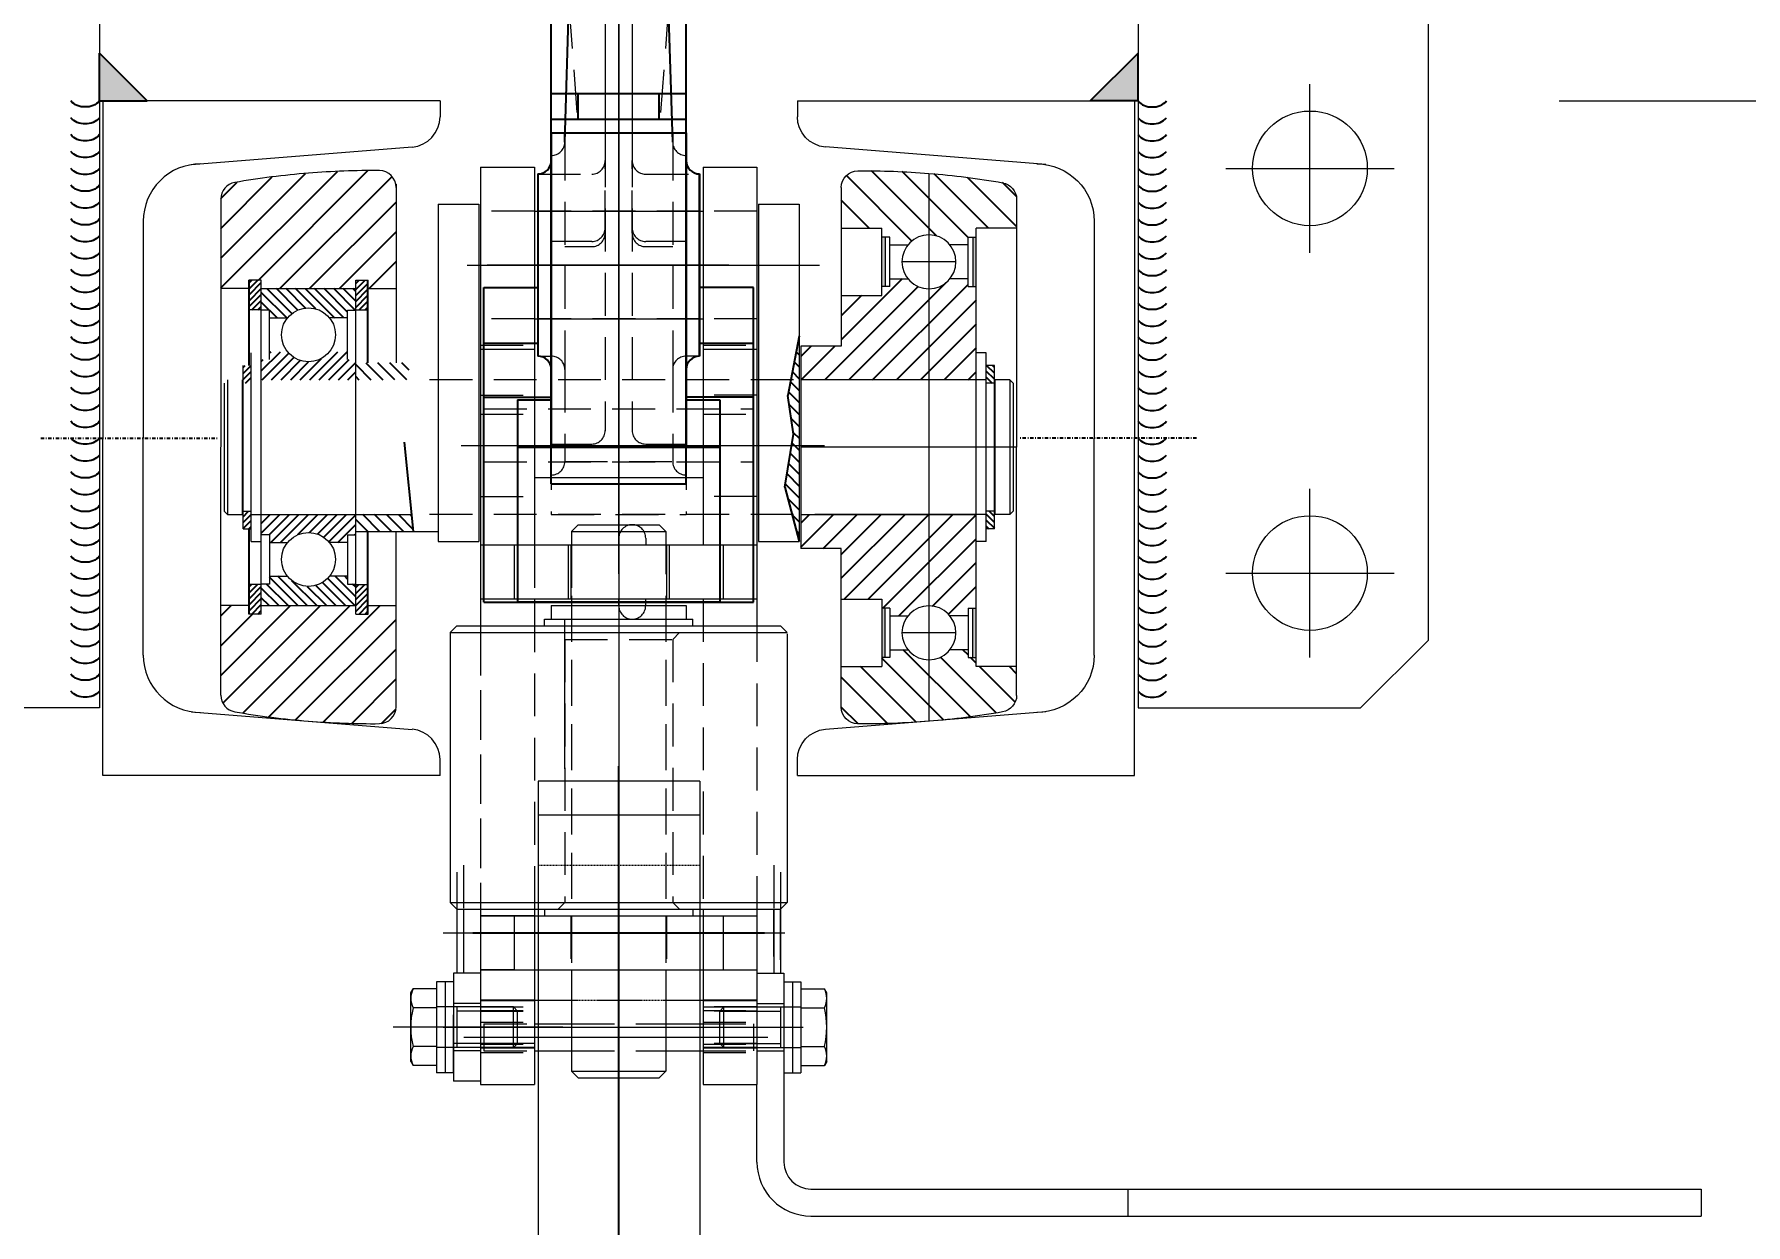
# Model space of a CAD drawing. Header units: inches. Extents: x 702888 to 852715, y 9845 to 271320.
# Drawn here: x 759594.8 to 759848.6, y 46505 to 46681.5 of the extents above; entities that cross this region are included whole.
import ezdxf

# ---------------------------------------------------------------- set-up
doc = ezdxf.new("R2010")
doc.units = ezdxf.units.IN
doc.header["$MEASUREMENT"] = 0
doc.header["$PDMODE"] = 34
for name, pattern in [('DASHDOT', [1, 0.5, -0.25, 0, -0.25]), ('GESTRICHELT2', [9.525, 6.35, -3.175]), ('HIDDEN2', [0.1875, 0.125, -0.0625]), ('MITTE2', [725.805, 483.87, -80.645, 80.645, -80.645])]:
    doc.linetypes.add(name, pattern=pattern)
doc.layers.get('0').update_dxf_attribs({"lineweight": 5})
doc.layers.get('Defpoints').update_dxf_attribs({"lineweight": 5})
for name, color, linetype, lineweight in [('1', 252, 'Continuous', 9), ('chain', 2, 'Continuous', 5), ('DUENN', 1, 'Continuous', 0), ('HIDDEN LINE', 252, 'HIDDEN2', 13), ('MITTE', 1, 'MITTE2', 0), ('UNSICHTBAR', 1, 'GESTRICHELT2', 0), ('VERBINDUNGSELEMENTE', 5, 'Continuous', 0), ('VOLLINIE', 7, 'Continuous', 0), ('VOLLLINIE', 7, 'Continuous', 0)]:
    doc.layers.add(name, color=color, linetype=linetype, lineweight=lineweight)
for name, color, linetype in [('ACHSEN', 1, 'DASHDOT'), ('ATS-MITTE', 1, 'MITTE2'), ('DÜNN', 1, 'Continuous'), ('Mitnehmerklinke', 84, 'Continuous'), ('Rückhalteklinke', 6, 'Continuous'), ('SCHRAFFUR', 1, 'Continuous'), ('Schweißnahht', 7, 'Continuous')]:
    doc.layers.add(name, color=color, linetype=linetype)
doc.styles.add('s', font='simplex.shx', dxfattribs={"width": 0.8})
doc.dimstyles.new('D1', dxfattribs={"dimscale": 66, "dimtxt": 2.5, "dimasz": 2.5, "dimexe": 1, "dimexo": 1, "dimgap": 1.25, "dimtad": 1, "dimdec": 0, "dimdsep": 46, "dimtxsty": 'Standard', "dimblk": 'OPEN30', "dimcen": 2.5, "dimclrd": 150, "dimclre": 150, "dimclrt": 140, "dimadec": 0, "dimazin": 0, "dimtfac": 1, "dimtdec": 0, "dimtmove": 0, "dimatfit": 3, "dimfxl": 1, "dimtfill": 1, "dimlwd": 13, "dimlwe": 13, "dimarcsym": 0})
doc.dimstyles.new('mahesh', dxfattribs={"dimscale": 150, "dimtxt": 3, "dimasz": 2.5, "dimexe": 1, "dimexo": 1, "dimgap": 1, "dimtad": 1, "dimdec": 1, "dimzin": 12, "dimtxsty": 's', "dimcen": 2.5, "dimclrd": 1, "dimclre": 1, "dimclrt": 1, "dimadec": 0, "dimazin": 3, "dimtfac": 1, "dimtdec": 1, "dimtmove": 0, "dimatfit": 3, "dimfxl": 1.25, "dimlwd": 13, "dimlwe": 13, "dimarcsym": 0})
pattern_1 = [(135, (-8764.7018, 6422.4014), (-0.88388348, -0.88388348), [])]

# ---------------------------------------------------------------- blocks, each defined once
blk = doc.blocks.new('_Open30')
at = {"color": 0, "linetype": 'ByBlock', "lineweight": -2}
for p, q in [((-1, 0.2679), (0, 0)), ((0, 0), (-1, -0.2679)), ((0, 0), (-1, 0))]:
    blk.add_line(p, q, dxfattribs=at)
blk = doc.blocks.new('*D606')
at = {"color": 150, "lineweight": 13, "transparency": 16777216}
for p, q in [((759792.75, 46778.07), (760603.49, 46778.07)), ((760537.49, 46613.07), (760537.49, 46362.17)), ((759877.47, 46197.17), (760603.49, 46197.17))]:
    blk.add_line(p, q, dxfattribs=at)
at = {"layer": 'Defpoints', "color": 0, "transparency": 16777216}
for p in [(759726.75, 46778.07), (759811.47, 46197.17), (760537.49, 46197.17)]:
    blk.add_point(p, dxfattribs=at)
at = {"color": 150, "lineweight": 13, "transparency": 16777216, "xscale": 165, "yscale": 165, "zscale": 165}
for p, rotation in [((760537.49, 46778.07), 90), ((760537.49, 46197.17), 270)]:
    blk.add_blockref('_Open30', p, dxfattribs=dict(at, rotation=rotation))
at = {"color": 140, "transparency": 16777216, "insert": (760372.49, 46487.62), "char_height": 165, "attachment_point": 5, "rotation": 90, "bg_fill": 3, "box_fill_scale": 1.25, "bg_fill_color": 256, "bg_fill_true_color": 13158600, "bg_fill_transparency": 0}
blk.add_mtext('581', dxfattribs=at)
blk = doc.blocks.new('*D609')
at = {"color": 150, "lineweight": 13, "transparency": 16777216}
for p, q in [((759257.25, 46986.57), (759257.25, 47151.57)), ((759570.47, 46821.57), (759191.25, 46821.57)), ((759257.25, 46571.57), (759257.25, 46821.57)), ((759538.97, 46571.57), (759191.25, 46571.57)), ((759257.25, 46406.57), (759257.25, 46241.57))]:
    blk.add_line(p, q, dxfattribs=at)
at = {"layer": 'Defpoints', "color": 0, "transparency": 16777216}
for p in [(759257.25, 46821.57), (759636.47, 46821.57), (759604.97, 46571.57)]:
    blk.add_point(p, dxfattribs=at)
at = {"color": 150, "lineweight": 13, "transparency": 16777216, "xscale": 165, "yscale": 165, "zscale": 165}
for p, rotation in [((759257.25, 46821.57), 270), ((759257.25, 46571.57), 90)]:
    blk.add_blockref('_Open30', p, dxfattribs=dict(at, rotation=rotation))
at = {"color": 140, "transparency": 16777216, "insert": (759257.25, 47440.32), "char_height": 165, "attachment_point": 5, "rotation": 90, "bg_fill": 3, "box_fill_scale": 1.25, "bg_fill_color": 256, "bg_fill_true_color": 13158600, "bg_fill_transparency": 0}
blk.add_mtext('250', dxfattribs=at)
blk = doc.blocks.new('Mitnehmerklinke_Ansicht_375')
for p, q in [((-37.15, 58.48), (0, 58.48)), ((37.15, 58.48), (0, 58.48)), ((-45.47, 49.04), (-38.73, 57.71)), ((45.47, 49.04), (38.73, 57.71)), ((-21.72, 51.02), (0, 51.02)), ((-21.72, 51.02), (0, 51.02)), ((21.72, 51.02), (0, 51.02)), ((21.72, 51.02), (0, 51.02)), ((-43.72, 49.84), (-10, 46.89)), ((43.72, 49.84), (10, 46.89)), ((-10, 46.89), (0, 46.89)), ((10, 46.89), (0, 46.89)), ((-43.72, 44.66), (-10, 41.71)), ((43.72, 44.66), (10, 41.71)), ((-10, 25.15), (-10, 41.71)), ((-10, 41.71), (0, 41.71)), ((-10, 41.71), (0, 41.71)), ((10, 41.71), (0, 41.71)), ((10, 25.15), (10, 41.71)), ((-10, 25.43), (10, 25.43)), ((-6, 21.61), (-6, 25.43)), ((6, 21.61), (6, 25.43)), ((-10, -32.45), (-10, 25.15)), ((10, -32.45), (10, 25.15)), ((-10, 21.61), (10, 21.61)), ((-6, 21.61), (6, 21.61)), ((-12, 13.5), (-12, -13.5)), ((12, 13.5), (12, -13.5)), ((-20, -3.31), (-12, -3.31)), ((-20, -29.19), (-20, -3.31)), ((20, -3.31), (12, -3.31)), ((20, -29.19), (20, -3.31)), ((-20, -11.57), (-12, -11.57)), ((12, -11.57), (20, -11.57)), ((-20, -50), (-20, -19.57)), ((-20, -19.57), (-10, -19.57)), ((20, -19.57), (10, -19.57)), ((20, -50), (20, -19.57)), ((-10, -32.45), (10, -32.45)), ((-20, -50), (20, -50)), ((-20, -50), (20, -50))]:
    blk.add_line(p, q)
for centre, radius, start, end in [((-37.15, 56.48), 2, 90, 142.1326), ((37.15, 56.48), 2, 37.8674, 90), ((-19.12, 48.18), 3.85, 132.5911, 183.4509), ((19.12, 48.18), 3.85, 356.5491, 47.4089), ((-43.5, 47.5), 2.5, 135, 180), ((-43.5, 52.33), 2.5, 242.8866, 265), ((43.5, 52.33), 2.5, 275, 297.1134), ((43.5, 47.5), 2.5, 0, 45), ((-43.5, 47.15), 2.5, 180, 265), ((43.5, 47.15), 2.5, 275, 0), ((-12, 15.5), 2, 270, 360), ((12, 15.5), 2, 180, 270), ((-12, -15.5), 2, 360, 90), ((12, -15.5), 2, 90, 180)]:
    blk.add_arc(centre, radius, start, end)
blk.add_ellipse((0, 58.77), major_axis=(-40.87, 0), ratio=0.224027, start_param=0.24642, end_param=1.010458)
at = {"extrusion": (0, 0, -1)}
blk.add_ellipse((0, 58.77), major_axis=(40.87, 0), ratio=0.224027, start_param=0.24642, end_param=1.010458, dxfattribs=at)
at = {"layer": 'MITTE'}
for p, q in [((0, -45.76), (0, 62.18)), ((-46, 47.15), (-46, 47.5)), ((46, 47.15), (46, 47.5)), ((16.32, 0), (-19.49, 0))]:
    blk.add_line(p, q, dxfattribs=at)
at = {"layer": 'UNSICHTBAR'}
for p, q in [((-10, 41.71), (-10, 58.41)), ((-10, 58.41), (10, 58.41)), ((10, 41.71), (10, 58.41)), ((-4, 38.93), (-10, 38.93)), ((10, 38.93), (4, 38.93)), ((-2, 36.93), (-2, -24.57)), ((2, 36.93), (2, -24.54)), ((12, 8), (-12, 8)), ((-4, 3.5), (-10, 3.5)), ((10, 3.5), (4, 3.5)), ((12, -8), (-12, -8)), ((-20, -21.33), (20, -21.33)), ((-10, -26.54), (-4, -26.54)), ((4, -26.54), (10, -26.54)), ((-20, -29.19), (20, -29.19))]:
    blk.add_line(p, q, dxfattribs=at)
for centre, start, end in [((-4, 36.93), 360, 90), ((4, 36.93), 90, 180), ((-4, 5.5), 270, 360), ((4, 5.5), 180, 270), ((-4, -24.54), 270, 360), ((4, -24.54), 180, 270)]:
    blk.add_arc(centre, 2, start, end, dxfattribs=at)
blk = doc.blocks.new('Rückhalteklinke_Ansicht_375')
for p, q in [((-7, 51.05), (-4, 54.05)), ((-4, 54.05), (4, 54.05)), ((7, 51.05), (4, 54.05)), ((-8, 18.23), (-7, 51.05)), ((8, 18.23), (7, 51.05)), ((-10, 19.62), (10, 19.62)), ((-10, 19.62), (-10, 15.5)), ((-8, 18.23), (-8, 19.62)), ((8, 18.89), (8, 19.62)), ((10, 19.62), (10, 15.5)), ((10, 19.62), (10, 15.5)), ((-10, 15.5), (-10, -15.5)), ((10, 15.5), (10, -15.5)), ((-12, 13.5), (-12, -13.5)), ((-12, 13.5), (-12, 13.5)), ((12, -13.5), (12, 13.5)), ((12, 13.5), (12, 13.5)), ((-12, -13.5), (-12, -13.5)), ((12, -13.5), (12, -13.5)), ((-10, -15.5), (-10, -27)), ((10, -15.5), (10, -27)), ((-15, -20), (-15, -50)), ((-15, -20), (-10, -20)), ((10, -20), (15, -20)), ((15, -20), (15, -50)), ((-15, -27), (15, -27)), ((15, -50), (-15, -50))]:
    blk.add_line(p, q)
for centre, start, end in [((-12, 15.5), 270, 0), ((12, 15.5), 180, 270), ((-12, -15.5), 0, 90), ((12, -15.5), 90, 180)]:
    blk.add_arc(centre, 2, start, end)
at = {"layer": 'MITTE'}
for p, q in [((0, -13.71), (0, 12.62)), ((-16.34, 0), (15.07, 0)), ((12, 0), (-12, 0))]:
    blk.add_line(p, q, dxfattribs=at)
at = {"layer": 'UNSICHTBAR'}
for p, q in [((-7.14, 46.11), (-4, 46.11)), ((4, 46.11), (7.14, 46.11)), ((7.14, 46.11), (4, 46.11)), ((-2, 42.61), (-2, 15.48)), ((2, 42.61), (2, 15.48)), ((-7.4, 38.45), (-6, 20.08)), ((7.36, 38.45), (-7.36, 38.45)), ((7.4, 38.45), (6, 20.08)), ((-8, 18.89), (-8, -15.5)), ((8, 18.89), (8, -15.5)), ((-2, 4.72), (-2, 15.48)), ((2, 4.72), (2, 15.48)), ((-12, 13.48), (-4, 13.48)), ((4, 13.48), (12, 13.48)), ((-12, 8), (12, 8)), ((-8, 2.72), (-4, 2.72)), ((4, 2.72), (8, 2.72)), ((-12, -8), (12, -8)), ((-12, -13.5), (-10, -13.5)), ((12, -13.5), (10, -13.5)), ((-8, -15.5), (-8, -29.14)), ((8, -15.5), (8, -29.14)), ((-10, -27), (-10, -37)), ((10, -27), (10, -37)), ((-8, -29.14), (8, -29.14)), ((-10, -37), (10, -37))]:
    blk.add_line(p, q, dxfattribs=at)
for centre, radius, start, end in [((-6.06, 42.61), 4.06, 0, 59.4898), ((6.06, 42.61), 4.06, 120.5102, 180), ((-10, 18.23), 2, 270, 0), ((10, 18.23), 2, 180, 270), ((-4, 15.48), 2, 270, 0), ((4, 15.48), 2, 180, 270), ((-4, 4.72), 2, 270, 0), ((4, 4.72), 2, 180, 270), ((-10, -15.5), 2, 0, 90), ((10, -15.5), 2, 90, 180), ((-10, -29.14), 2, 270, 0), ((10, -29.14), 2, 180, 270)]:
    blk.add_arc(centre, radius, start, end, dxfattribs=at)
blk = doc.blocks.new('Laufrolle Stahl')
at = {"layer": 'DÜNN'}
h = blk.add_hatch(dxfattribs=at)
h.set_pattern_fill('ANSI31', color=256, scale=25, style=0)
h.paths.add_polyline_path([(-6, 38.5, 0.411891), (-8.48, 41, 0.021941), (-19, 40.62, 0.022958), (-29.93, 39.24, 0.364793), (-32, 36.77), (-32, 32.5), (-26, 32.5), (-26, 31.15), (-24.8, 31.15), (-24.8, 30), (-22.12, 30, -0.480384), (-15.88, 30), (-13.2, 30), (-13.2, 31.15), (-12, 31.15), (-12, 32.5), (-6, 32.5)])
h.paths.add_polyline_path([(-6, -32.5), (-12, -32.5), (-12, -31.15), (-13.2, -31.15), (-13.2, -30), (-15.88, -30, -0.480384), (-22.12, -30), (-24.8, -30), (-24.8, -31.15), (-26, -31.15), (-26, -32.5), (-32, -32.5), (-32, -36.77, 0.364793), (-29.93, -39.24, 0.022958), (-19, -40.62, 0.021941), (-8.48, -41, 0.411891), (-6, -38.5)])
h = blk.add_hatch(dxfattribs=at)
h.set_pattern_fill('ANSI31', color=256, scale=20, angle=90, style=0)
h.paths.add_polyline_path([(-19, 23.5, -0.227735), (-22.12, 25), (-24.8, 25), (-24.8, 23.85), (-26, 23.85), (-26, 10), (-19, 10)])
h.paths.add_polyline_path([(0, 15), (-6, 15), (-6, 22.5), (-12, 22.5), (-12, 23.85), (-13.2, 23.85), (-13.2, 25), (-15.88, 25, -0.227735), (-19, 23.5), (-19, 10), (0, 10)])
h.paths.add_polyline_path([(-19, -10), (-26, -10), (-26, -23.85), (-24.8, -23.85), (-24.8, -25), (-22.12, -25, -0.227735), (-19, -23.5)])
h.paths.add_polyline_path([(0, -10), (-19, -10), (-19, -23.5, -0.227735), (-15.88, -25), (-13.2, -25), (-13.2, -23.85), (-12, -23.85), (-12, -22.5), (-6, -22.5), (-6, -15), (0, -15)])
at = {"layer": 'MITTE'}
for p, q in [((-19, 40.62), (-19, -40.62)), ((-23, 27.5), (-15, 27.5)), ((-32, 0), (0, 0)), ((-23, -27.5), (-15, -27.5))]:
    blk.add_line(p, q, dxfattribs=at)
at = {"layer": 'VOLLINIE'}
for p, q in [((-6, 38.5), (-6, 15)), ((-32, 36.77), (-32, 0)), ((-32, 32.5), (-26, 32.5)), ((-26, -23.5), (-26, 32.5)), ((-26, -23.5), (-26, 32.5)), ((-26, -23.5), (-26, 32.5)), ((-26, -32.5), (-26, 32.5)), ((-24.8, 31.15), (-26, 31.15)), ((-24.8, 23.85), (-24.8, 31.15)), ((-13.2, 23.85), (-13.2, 31.15)), ((-13.2, 31.15), (-12, 31.15)), ((-12, 22.5), (-12, 32.5)), ((-12, 22.5), (-12, 32.5)), ((-6, 32.5), (-12, 32.5)), ((-24.8, 30), (-22.12, 30)), ((-13.2, 30), (-15.88, 30)), ((-24.8, 23.85), (-26, 23.85)), ((-24.8, 23.85), (-26, 23.85)), ((-24.8, 25), (-22.12, 25)), ((-24.8, 25), (-22.12, 25)), ((-13.2, 25), (-15.88, 25)), ((-13.2, 23.85), (-12, 23.85)), ((-6, 22.5), (-12, 22.5)), ((-6, 15), (0, 15)), ((0, 15), (0, -15)), ((-26, 10), (0, 10)), ((-32, -36.77), (-32, 0)), ((-26, -10), (0, -10)), ((-6, -38.5), (-6, -15)), ((-6, -15), (0, -15)), ((-12, -22.5), (-12, -32.5)), ((-6, -22.5), (-12, -22.5)), ((-24.8, -23.85), (-26, -23.85)), ((-24.8, -23.85), (-26, -23.85)), ((-24.8, -23.85), (-24.8, -31.15)), ((-24.8, -25), (-22.12, -25)), ((-24.8, -25), (-22.12, -25)), ((-13.2, -25), (-15.88, -25)), ((-13.2, -23.85), (-13.2, -31.15)), ((-13.2, -23.85), (-12, -23.85)), ((-12, -23.35), (-12, -31.15)), ((-24.8, -30), (-22.12, -30)), ((-13.2, -30), (-15.88, -30)), ((-32, -32.5), (-26, -32.5)), ((-32, -32.5), (-26, -32.5)), ((-24.8, -31.15), (-26, -31.15)), ((-13.2, -31.15), (-12, -31.15)), ((-6, -32.5), (-12, -32.5))]:
    blk.add_line(p, q, dxfattribs=at)
for centre in [(-19, 27.5), (-19, -27.5)]:
    blk.add_circle(centre, 4, dxfattribs=at)
for centre, radius, start, end in [((-9.43, -79), 120, 94.573, 99.8336), ((-9.43, -79), 120, 89.5453, 94.573), ((-8.5, 38.5), 2.5, 0, 89.5453), ((-29.5, 36.77), 2.5, 99.8336, 180), ((-29.5, -36.77), 2.5, 180, 260.1664), ((-9.43, 79), 120, 260.1664, 265.427), ((-8.5, -38.5), 2.5, 270.4547, 0), ((-9.43, 79), 120, 265.427, 270.4547)]:
    blk.add_arc(centre, radius, start, end, dxfattribs=at)
blk = doc.blocks.new('375.4.D19')
for p, q in [((-25.5, 31.15), (-25.5, 23.85)), ((-12.5, 31.15), (-12.5, 23.85)), ((-25.5, -31.15), (-25.5, -23.85)), ((-12.5, -31.15), (-12.5, -23.85))]:
    blk.add_line(p, q)
at = {"color": 5}
for points in [[(-26, 31.15), (-25.5, 31.15), (-25.5, 23.85)], [(-25.5, 23.85), (-26, 23.85), (-26, 31.15)], [(-12, 31.15), (-12.5, 31.15), (-12.5, 23.85)], [(-12.5, 23.85), (-12, 23.85), (-12, 31.15)], [(-26, -31.15), (-25.5, -31.15), (-25.5, -23.85)], [(-25.5, -23.85), (-26, -23.85), (-26, -31.15)], [(-12, -31.15), (-12.5, -31.15), (-12.5, -23.85)], [(-12.5, -23.85), (-12, -23.85), (-12, -31.15)]]:
    blk.add_solid(points, dxfattribs=at)
at = {"layer": 'DÜNN'}
blk.add_blockref('Laufrolle Stahl', (0, 0), dxfattribs=at)
blk = doc.blocks.new('A$C23AC345D')
at = {"layer": 'SCHRAFFUR'}
h = blk.add_hatch(dxfattribs=at)
h.set_pattern_fill('ANSI31', color=256, scale=25, style=0)
h.set_pattern_definition([(45, (-784.8395, 1156.9522), (-2.209709, 2.209709), [])])
h.paths.add_polyline_path([(117.43, 222.53), (117.43, 223.78), (119.28, 223.78), (119.28, 222.53), (123.43, 222.53), (123.43, 237.53, 0.411891), (120.95, 240.03, 0.021941), (110.43, 239.65, 0.022958), (99.51, 238.27, 0.364793), (97.43, 235.81), (97.43, 222.53), (101.58, 222.53), (101.58, 223.78), (103.43, 223.78), (103.43, 222.53)])
h.paths.add_polyline_path([(110.43, 158.42, 0.021941), (120.95, 158.04, 0.411891), (123.43, 160.54), (123.43, 175.53), (119.28, 175.53), (119.28, 174.28), (117.43, 174.28), (117.43, 175.53), (103.43, 175.53), (103.43, 174.28), (101.58, 174.28), (101.58, 175.53), (97.43, 175.53), (97.43, 162.26, 0.364793), (99.51, 159.8, 0.022958)])
h = blk.add_hatch(dxfattribs=at)
h.set_pattern_fill('ANSI31', color=256, scale=10, angle=90, style=0)
h.set_pattern_definition(pattern_1)
edge = h.paths.add_edge_path()
edge.add_line((183.18, 215.49), (181.51, 206.68))
edge.add_line((182.35, 200.96), (181.51, 206.68))
edge.add_line((181.07, 193.11), (182.35, 200.96))
edge.add_line((181.07, 193.11), (183.18, 185.03))
edge.add_line((183.18, 235.03), (183.18, 185.03))
h = blk.add_hatch(dxfattribs=at)
h.set_pattern_fill('ANSI31', color=256, scale=5, style=0)
h.set_pattern_definition([(45, (-784.8395, 1156.9522), (-0.44194174, 0.44194174), [])])
h.paths.add_polyline_path([(103.43, 223.78), (101.68, 223.78), (101.68, 219.38), (103.43, 219.38)])
h.paths.add_polyline_path([(119.18, 223.78), (117.43, 223.78), (117.43, 219.38), (119.18, 219.38)])
h.paths.add_polyline_path([(103.43, 178.68), (101.68, 178.68), (101.68, 174.28), (103.43, 174.28)])
h.paths.add_polyline_path([(119.18, 178.68), (117.43, 178.68), (117.43, 174.28), (119.18, 174.28)])
h = blk.add_hatch(dxfattribs=at)
h.set_pattern_fill('ANSI31', color=256, scale=8, angle=90, style=0)
h.set_pattern_definition([(135, (-784.8395, 1156.9522), (-0.7071068, -0.7071068), [])])
h.paths.add_polyline_path([(117.43, 222.53), (103.43, 222.53), (103.43, 219.33), (104.63, 219.33), (104.63, 218.18), (107.31, 218.18, -0.480384), (113.55, 218.18), (116.23, 218.18), (116.23, 219.33), (117.43, 219.33)])
h.paths.add_polyline_path([(117.43, 178.73), (116.23, 178.73), (116.23, 179.88), (113.55, 179.88, -0.480384), (107.31, 179.88), (104.63, 179.88), (104.63, 178.73), (103.43, 178.73), (103.43, 175.53), (117.43, 175.53)])
h = blk.add_hatch(dxfattribs=at)
h.set_pattern_fill('ANSI31', color=256, scale=8, style=0)
h.set_pattern_definition([(45, (-784.8395, 1156.9522), (-0.7071068, 0.7071068), [])])
h.paths.add_polyline_path([(117.43, 212.03), (116.23, 212.03), (116.23, 213.18), (113.55, 213.18, -0.480384), (107.31, 213.18), (104.63, 213.18), (104.63, 212.03), (103.43, 212.03), (103.43, 209.03), (117.43, 209.03)])
h.paths.add_polyline_path([(117.43, 189.03), (103.43, 189.03), (103.43, 186.03), (104.63, 186.03), (104.63, 184.88), (107.31, 184.88, -0.480384), (113.55, 184.88), (116.23, 184.88), (116.23, 186.03), (117.43, 186.03)])
h = blk.add_hatch(dxfattribs=at)
h.set_pattern_fill('ANSI31', color=256, scale=5, style=0)
h.set_pattern_definition([(45, (-8764.20183, 6422.4014), (-0.44194174, 0.44194174), [])])
h.paths.add_polyline_path([(101.93, 211.13), (100.73, 211.13), (100.73, 208.53), (101.93, 208.53)])
h.paths.add_polyline_path([(100.73, 186.93), (101.93, 186.93), (101.93, 189.53), (100.73, 189.53)])
h = blk.add_hatch(dxfattribs=at)
h.set_pattern_fill('ANSI31', color=256, scale=10, angle=90, style=0)
h.set_pattern_definition(pattern_1)
h.paths.add_polyline_path([(125.84, 209.03), (124.97, 211.53), (117.43, 211.53), (117.43, 209.03)])
h.paths.add_polyline_path([(125.95, 186.53), (125.7, 189.03), (117.43, 189.03), (117.43, 186.53)])
h = blk.add_hatch(dxfattribs=at)
h.set_pattern_fill('ANSI31', color=256, scale=5, style=0)
h.set_pattern_definition([(135, (9077.0667, 6422.4014), (0.44194174, 0.44194174), [])])
h.paths.add_polyline_path([(210.93, 211.13), (212.13, 211.13), (212.13, 208.53), (210.93, 208.53)])
h.paths.add_polyline_path([(212.13, 186.93), (210.93, 186.93), (210.93, 189.53), (212.13, 189.53)])
for p, q in [((135.93, 240.53), (143.93, 240.53)), ((168.93, 240.53), (176.93, 240.53)), ((97.93, 208.53), (97.93, 189.53)), ((98.43, 209.03), (98.43, 189.03)), ((214.43, 209.03), (214.93, 208.53)), ((214.43, 209.03), (214.43, 189.03)), ((214.93, 208.53), (214.93, 189.53)), ((97.93, 189.53), (98.43, 189.03)), ((214.93, 189.53), (214.43, 189.03)), ((156.43, 185.53), (156.43, 184.53)), ((135.93, 129.53), (176.93, 129.53)), ((135.93, 121.53), (176.93, 121.53)), ((143.93, 113.53), (149.43, 113.53)), ((163.43, 113.53), (168.93, 113.53)), ((143.93, 109.53), (149.43, 109.53)), ((163.43, 109.53), (168.93, 109.53)), ((135.93, 104.53), (143.93, 104.53)), ((135.93, 104.53), (143.93, 104.53)), ((168.93, 104.53), (176.93, 104.53)), ((168.93, 104.53), (176.93, 104.53)), ((176.93, 93.03), (176.93, 104.53)), ((184.93, 89.03), (316.93, 89.03)), ((184.93, 85.03), (316.93, 85.03))]:
    blk.add_line(p, q)
at = {"layer": 'DUENN'}
for p, q in [((132.43, 116.03), (132.43, 110.03)), ((141.43, 115.43), (132.43, 115.43)), ((171.43, 115.43), (180.43, 115.43)), ((180.43, 116.03), (180.43, 110.03)), ((143.93, 110.63), (131.93, 110.63)), ((141.43, 110.63), (132.43, 110.63)), ((171.43, 110.63), (180.43, 110.63))]:
    blk.add_line(p, q, dxfattribs=at)
at = {"layer": 'DÜNN'}
for p, q in [((183.18, 215.49), (181.51, 206.68)), ((182.35, 200.96), (181.51, 206.68)), ((181.07, 193.11), (182.35, 200.96)), ((124.62, 199.75), (125.95, 186.53)), ((181.07, 193.11), (183.18, 185.03)), ((135.93, 117.03), (143.93, 117.03)), ((168.93, 117.03), (176.93, 117.03)), ((135.93, 110.03), (143.93, 110.03)), ((168.93, 110.03), (176.93, 110.03))]:
    blk.add_line(p, q, dxfattribs=at)
at = {"layer": 'MITTE'}
for p, q in [((156.43, 451.86), (156.43, 151.86)), ((156.43, 412.11), (156.43, 151.86)), ((156.43, 245.88), (156.43, 100.78)), ((156.43, 240.85), (156.43, 93.27)), ((156.43, 240.85), (156.43, 93.27)), ((133.98, 226.03), (178.46, 226.03)), ((134.35, 226.03), (186.18, 226.03)), ((186.92, 199.21), (133.09, 199.21)), ((148.93, 184.53), (148.93, 176.53)), ((148.93, 184.53), (148.93, 176.53)), ((149.33, 184.53), (149.33, 176.53)), ((163.53, 184.53), (163.53, 176.53)), ((163.93, 184.53), (163.93, 176.53)), ((163.93, 184.53), (163.93, 176.53)), ((148.43, 151.36), (148.43, 173.36)), ((130.42, 127.03), (181.07, 127.03)), ((148.14, 113.03), (122.99, 113.03)), ((148.14, 113.03), (122.99, 113.03)), ((148.14, 113.03), (122.99, 113.03)), ((130.42, 113.03), (181.07, 113.03)), ((147.93, 113.03), (135.93, 113.03)), ((168.52, 113.03), (183.78, 113.03)), ((133.45, 111.53), (145.72, 111.53)), ((135.93, 111.53), (176.93, 111.53)), ((167.17, 111.53), (178.54, 111.53))]:
    blk.add_line(p, q, dxfattribs=at)
at = {"layer": 'UNSICHTBAR'}
for p, q in [((143.93, 234.03), (135.93, 234.03)), ((143.93, 234.03), (135.93, 234.03)), ((176.93, 234.03), (168.93, 234.03)), ((176.93, 234.03), (168.93, 234.03)), ((143.93, 218.03), (135.93, 218.03)), ((143.93, 218.03), (135.93, 218.03)), ((176.93, 218.03), (168.93, 218.03)), ((176.93, 218.03), (168.93, 218.03)), ((135.93, 214.13), (143.93, 214.13)), ((168.93, 214.13), (176.93, 214.13)), ((210.93, 209.03), (125.84, 209.03)), ((135.93, 206.71), (143.93, 206.71)), ((176.93, 206.71), (168.93, 206.71)), ((135.93, 203.93), (143.93, 203.93)), ((168.93, 203.93), (176.93, 203.93)), ((135.93, 191.71), (143.93, 191.71)), ((176.93, 191.71), (168.93, 191.71)), ((210.93, 189.03), (125.7, 189.03)), ((209.43, 189.03), (195.43, 189.03)), ((149.43, 186.53), (149.43, 121.53)), ((156.43, 185.53), (156.43, 177.53)), ((156.43, 185.53), (156.43, 177.53)), ((160.43, 185.53), (160.43, 184.53)), ((163.43, 186.53), (163.43, 121.53)), ((143.93, 184.53), (143.93, 130.53)), ((149.43, 184.53), (149.43, 176.53)), ((149.43, 176.53), (149.43, 121.53)), ((160.43, 175.53), (160.43, 176.53)), ((163.43, 176.53), (163.43, 121.53)), ((168.93, 176.53), (168.93, 130.53)), ((176.93, 173.53), (176.93, 130.53)), ((135.93, 172.53), (135.93, 130.53)), ((135.93, 171.53), (135.93, 130.53)), ((148.43, 170.53), (148.43, 131.53)), ((148.43, 170.53), (164.43, 170.53)), ((165.43, 171.53), (164.43, 170.53)), ((164.43, 170.53), (164.43, 131.53)), ((132.43, 136.03), (132.43, 130.53)), ((133.43, 137.03), (133.43, 130.53)), ((179.43, 137.03), (179.43, 130.53)), ((180.43, 136.03), (180.43, 131.03)), ((148.43, 131.53), (147.43, 130.53)), ((149.33, 129.53), (149.33, 121.53)), ((149.33, 129.53), (149.33, 121.53)), ((149.33, 129.53), (149.33, 121.53)), ((163.53, 129.53), (163.53, 121.53)), ((163.53, 129.53), (163.53, 121.53)), ((163.53, 129.53), (163.53, 121.53)), ((164.43, 131.53), (165.43, 130.53)), ((135.93, 117.03), (143.93, 117.03)), ((143.93, 117.03), (168.93, 117.03)), ((168.93, 117.03), (176.93, 117.03)), ((135.93, 116.53), (131.93, 116.53)), ((135.93, 116.53), (131.93, 116.53)), ((135.93, 116.03), (143.93, 116.03)), ((135.93, 116.03), (143.93, 116.03)), ((135.93, 115.53), (143.93, 115.53)), ((135.93, 115.43), (143.93, 115.43)), ((176.93, 116.03), (168.93, 116.03)), ((168.93, 116.03), (176.93, 116.03)), ((168.93, 115.53), (176.93, 115.53)), ((176.93, 115.43), (168.93, 115.43)), ((176.93, 116.53), (180.93, 116.53)), ((135.93, 113.78), (143.93, 113.78)), ((136.43, 113.53), (136.43, 109.53)), ((136.43, 113.53), (143.93, 113.53)), ((149.43, 113.53), (163.43, 113.53)), ((168.93, 113.78), (176.93, 113.78)), ((168.93, 113.53), (176.43, 113.53)), ((176.43, 113.53), (176.43, 109.53)), ((135.93, 109.53), (131.93, 109.53)), ((135.93, 109.53), (131.93, 109.53)), ((135.93, 110.63), (143.93, 110.63)), ((135.93, 110.53), (143.93, 110.53)), ((135.93, 110.03), (143.93, 110.03)), ((135.93, 109.28), (143.93, 109.28)), ((136.43, 109.53), (143.93, 109.53)), ((149.43, 109.53), (163.43, 109.53)), ((176.93, 110.63), (168.93, 110.63)), ((168.93, 110.53), (176.93, 110.53)), ((176.93, 110.03), (168.93, 110.03)), ((168.93, 110.03), (176.93, 110.03)), ((168.93, 109.53), (176.43, 109.53)), ((168.93, 109.28), (176.93, 109.28)), ((176.93, 109.53), (180.93, 109.53)), ((176.93, 109.53), (180.93, 109.53))]:
    blk.add_line(p, q, dxfattribs=at)
for centre, start, end in [((158.43, 185.53), 90, 180), ((158.43, 185.53), 0, 90), ((158.43, 175.53), 180, 270), ((158.43, 175.53), 270, 0)]:
    blk.add_arc(centre, 2, start, end, dxfattribs=at)
at = {"layer": 'VERBINDUNGSELEMENTE'}
for p, q in [((131.93, 119.78), (129.43, 119.78)), ((129.43, 119.78), (129.43, 106.28)), ((130.68, 119.78), (130.68, 106.28)), ((180.93, 119.78), (183.43, 119.78)), ((182.18, 119.78), (182.18, 106.28)), ((183.43, 119.78), (183.43, 106.28)), ((125.59, 118.13), (125.94, 118.73)), ((125.59, 107.93), (125.59, 118.13)), ((129.43, 118.73), (125.94, 118.73)), ((183.43, 118.73), (186.93, 118.73)), ((187.27, 118.13), (186.93, 118.73)), ((187.27, 107.93), (187.27, 118.13)), ((129.43, 115.88), (125.94, 115.88)), ((140.83, 116.03), (129.43, 116.03)), ((140.83, 110.03), (140.83, 116.03)), ((140.83, 116.03), (141.43, 115.43)), ((141.43, 110.63), (141.43, 115.43)), ((172.03, 116.03), (171.43, 115.43)), ((171.43, 110.63), (171.43, 115.43)), ((172.03, 116.03), (183.43, 116.03)), ((172.03, 110.03), (172.03, 116.03)), ((183.43, 115.88), (186.93, 115.88)), ((129.43, 110.18), (125.94, 110.18)), ((140.83, 110.03), (129.43, 110.03)), ((141.43, 110.63), (140.83, 110.03)), ((171.43, 110.63), (172.03, 110.03)), ((172.03, 110.03), (183.43, 110.03)), ((183.43, 110.18), (186.93, 110.18)), ((125.59, 107.93), (125.94, 107.33)), ((129.43, 107.33), (125.94, 107.33)), ((183.43, 107.33), (186.93, 107.33)), ((187.27, 107.93), (186.93, 107.33)), ((131.93, 106.28), (129.43, 106.28)), ((180.93, 106.28), (183.43, 106.28))]:
    blk.add_line(p, q, dxfattribs=at)
for centre, radius, start, end in [((128.7, 117.31), 3.1, 152.6734, 207.3266), ((184.17, 117.31), 3.1, 332.6734, 27.3266), ((137.49, 113.03), 11.9, 166.1397, 193.8603), ((175.38, 113.03), 11.9, 346.1397, 13.8603), ((128.7, 108.76), 3.1, 152.6734, 207.3266), ((184.17, 108.76), 3.1, 332.6734, 27.3266)]:
    blk.add_arc(centre, radius, start, end, dxfattribs=at)
at = {"layer": 'VOLLINIE'}
for p, q in [((135.93, 240.53), (135.93, 173.53)), ((143.93, 240.53), (143.93, 184.53)), ((168.93, 240.53), (168.93, 184.53)), ((176.93, 240.53), (176.93, 173.53)), ((123.43, 238.02), (123.43, 211.53)), ((123.43, 237.53), (123.43, 211.53)), ((97.43, 235.81), (97.43, 199.07)), ((129.68, 235.03), (129.68, 185.03)), ((129.68, 235.03), (135.68, 235.03)), ((135.68, 235.03), (135.68, 185.03)), ((135.93, 233.53), (135.93, 218.53)), ((143.93, 234.03), (168.93, 234.03)), ((176.93, 233.53), (176.93, 218.53)), ((177.18, 235.03), (177.18, 185.03)), ((177.18, 235.03), (183.18, 235.03)), ((183.18, 235.03), (183.18, 185.03)), ((101.58, 211.13), (101.58, 223.78)), ((103.43, 223.78), (101.58, 223.78)), ((101.68, 211.13), (101.68, 223.78)), ((103.43, 174.28), (103.43, 223.78)), ((117.43, 174.28), (117.43, 223.78)), ((117.43, 223.78), (119.28, 223.78)), ((119.18, 211.53), (119.18, 223.78)), ((119.28, 211.53), (119.28, 223.78)), ((101.58, 222.53), (97.43, 222.53)), ((103.43, 175.53), (103.43, 222.53)), ((103.43, 222.53), (117.43, 222.53)), ((119.28, 222.53), (123.43, 222.53)), ((103.43, 219.38), (101.68, 219.38)), ((104.63, 219.33), (103.43, 219.33)), ((104.63, 212.03), (104.63, 219.33)), ((116.23, 212.03), (116.23, 219.33)), ((116.23, 219.33), (117.43, 219.33)), ((117.43, 219.38), (119.18, 219.38)), ((104.63, 218.18), (107.31, 218.18)), ((116.23, 218.18), (113.55, 218.18)), ((143.93, 218.03), (168.93, 218.03)), ((135.93, 214.03), (135.93, 204.03)), ((135.93, 213.53), (143.93, 213.53)), ((168.93, 213.53), (176.93, 213.53)), ((176.93, 214.03), (176.93, 204.03)), ((100.73, 186.93), (100.73, 211.13)), ((101.93, 185.03), (101.93, 213.03)), ((210.93, 213.03), (209.43, 213.03)), ((209.43, 185.03), (209.43, 213.03)), ((210.93, 185.03), (210.93, 213.03)), ((212.13, 211.13), (210.93, 211.13)), ((212.13, 186.93), (212.13, 211.13)), ((100.63, 189.03), (100.63, 209.03)), ((100.63, 189.03), (100.63, 209.03)), ((210.93, 209.03), (187.03, 209.03)), ((212.23, 208.53), (210.93, 208.53)), ((212.23, 189.03), (212.23, 209.03)), ((214.43, 209.03), (212.23, 209.03)), ((212.23, 189.03), (212.23, 209.03)), ((97.43, 162.26), (97.43, 199)), ((143.93, 194.53), (168.93, 194.53)), ((98.43, 189.03), (100.63, 189.03)), ((100.63, 189.53), (101.93, 189.53)), ((101.93, 189.03), (125.7, 189.03)), ((103.43, 189.03), (117.43, 189.03)), ((210.93, 189.03), (187.17, 189.03)), ((212.23, 189.53), (210.93, 189.53)), ((214.43, 189.03), (212.23, 189.03)), ((100.73, 186.93), (101.93, 186.93)), ((101.58, 174.28), (101.58, 186.93)), ((101.68, 174.28), (101.68, 186.93)), ((104.63, 186.03), (103.43, 186.03)), ((104.63, 186.03), (104.63, 178.73)), ((116.23, 186.03), (116.23, 178.73)), ((116.23, 186.03), (117.43, 186.03)), ((117.43, 186.53), (129.68, 186.53)), ((119.18, 174.28), (119.18, 186.53)), ((119.28, 174.28), (119.28, 186.53)), ((123.43, 160.54), (123.43, 186.53)), ((150.43, 187.53), (149.43, 186.53)), ((149.43, 186.53), (163.43, 186.53)), ((149.43, 186.53), (149.43, 184.53)), ((150.43, 187.53), (162.43, 187.53)), ((156.43, 185.53), (156.43, 184.53)), ((158.43, 187.53), (158.43, 187.53)), ((158.43, 187.53), (158.43, 187.53)), ((160.43, 185.53), (160.43, 184.53)), ((163.43, 186.53), (162.43, 187.53)), ((163.43, 186.53), (163.43, 184.53)), ((212.13, 186.93), (210.93, 186.93)), ((101.93, 185.03), (103.43, 185.03)), ((104.63, 184.88), (107.31, 184.88)), ((116.23, 184.88), (113.55, 184.88)), ((129.68, 185.03), (135.68, 185.03)), ((135.93, 184.53), (176.93, 184.53)), ((140.93, 184.53), (140.93, 176.53)), ((171.93, 184.53), (171.93, 176.53)), ((177.18, 185.03), (183.18, 185.03)), ((210.93, 185.03), (209.43, 185.03)), ((103.43, 178.68), (101.68, 178.68)), ((104.63, 178.73), (103.43, 178.73)), ((104.63, 179.88), (107.31, 179.88)), ((116.23, 179.88), (113.55, 179.88)), ((116.23, 178.73), (117.43, 178.73)), ((117.43, 178.68), (119.18, 178.68)), ((101.58, 175.53), (97.43, 175.53)), ((103.43, 175.53), (117.43, 175.53)), ((119.28, 175.53), (123.43, 175.53)), ((135.93, 176.53), (176.93, 176.53)), ((140.93, 176.53), (168.93, 176.53)), ((140.93, 176.53), (168.93, 176.53)), ((140.93, 176.53), (171.93, 176.53)), ((143.93, 176.53), (143.93, 172.53)), ((146.43, 175.53), (166.43, 175.53)), ((146.43, 175.53), (146.43, 173.53)), ((156.43, 175.53), (156.43, 176.53)), ((156.43, 175.53), (156.43, 176.53)), ((160.43, 175.53), (160.43, 176.53)), ((166.43, 175.53), (166.43, 173.53)), ((168.93, 176.53), (168.93, 172.53)), ((103.43, 174.28), (101.58, 174.28)), ((117.43, 174.28), (119.28, 174.28)), ((135.93, 173.53), (135.93, 171.53)), ((145.43, 172.53), (145.43, 173.53)), ((145.43, 173.53), (167.43, 173.53)), ((167.43, 172.53), (167.43, 173.53)), ((131.43, 171.53), (132.43, 172.53)), ((131.43, 171.53), (181.43, 171.53)), ((131.43, 171.53), (131.43, 167.63)), ((132.43, 172.53), (180.43, 172.53)), ((170.35, 171.53), (181.43, 171.53)), ((172.8, 172.53), (180.43, 172.53)), ((180.43, 172.53), (181.43, 171.53)), ((181.43, 171.36), (181.43, 167.63)), ((131.43, 167.63), (131.43, 131.53)), ((181.43, 167.63), (181.43, 131.53)), ((131.43, 131.53), (181.43, 131.53)), ((132.43, 130.53), (131.43, 131.53)), ((132.43, 130.53), (180.43, 130.53)), ((132.43, 130.53), (132.43, 121.03)), ((133.43, 130.53), (133.43, 121.03)), ((135.93, 130.53), (135.93, 104.53)), ((135.93, 130.53), (135.93, 104.53)), ((135.93, 130.53), (135.93, 104.53)), ((135.93, 129.53), (176.93, 129.53)), ((143.93, 129.53), (135.93, 129.53)), ((140.93, 129.53), (140.93, 121.53)), ((140.93, 129.53), (171.93, 129.53)), ((140.93, 129.53), (171.93, 129.53)), ((143.93, 130.53), (143.93, 121.53)), ((143.93, 130.53), (143.93, 129.53)), ((143.93, 130.53), (143.93, 129.53)), ((145.43, 130.53), (145.43, 129.53)), ((148.43, 131.53), (164.43, 131.53)), ((167.43, 130.53), (167.43, 129.53)), ((168.93, 130.53), (168.93, 121.53)), ((168.93, 130.53), (168.93, 129.53)), ((168.93, 130.53), (168.93, 129.53)), ((168.93, 129.53), (176.93, 129.53)), ((171.93, 129.53), (171.93, 121.53)), ((176.93, 130.53), (176.93, 104.53)), ((176.93, 130.53), (176.93, 104.53)), ((176.93, 130.53), (176.93, 104.53)), ((179.43, 130.53), (179.43, 121.03)), ((179.43, 123.53), (179.43, 130.53)), ((180.43, 130.53), (181.43, 131.53)), ((180.43, 131.03), (180.43, 121.03)), ((180.43, 123.03), (180.43, 130.53)), ((131.93, 121.03), (131.93, 105.03)), ((135.93, 121.03), (131.93, 121.03)), ((135.93, 121.53), (176.93, 121.53)), ((140.93, 121.53), (135.93, 121.53)), ((140.93, 121.53), (171.93, 121.53)), ((143.93, 121.53), (143.93, 104.53)), ((143.93, 121.53), (143.93, 104.53)), ((149.43, 121.53), (149.43, 106.53)), ((163.43, 121.53), (163.43, 116.53)), ((163.43, 121.53), (163.43, 106.53)), ((168.93, 121.53), (168.93, 104.53)), ((168.93, 121.53), (168.93, 104.53)), ((171.93, 121.53), (176.93, 121.53)), ((176.93, 121.03), (176.93, 105.03)), ((176.93, 121.03), (180.93, 121.03)), ((180.93, 121.03), (180.93, 116.31)), ((180.93, 121.03), (180.93, 93.03)), ((135.93, 105.03), (131.93, 105.03)), ((135.93, 104.53), (143.93, 104.53)), ((135.93, 104.53), (143.93, 104.53)), ((149.43, 106.53), (163.43, 106.53)), ((150.43, 105.53), (149.43, 106.53)), ((150.43, 105.53), (162.43, 105.53)), ((163.43, 106.53), (162.43, 105.53)), ((168.93, 104.53), (176.93, 104.53)), ((168.93, 104.53), (176.93, 104.53)), ((231.93, 89.03), (231.93, 85.03)), ((316.93, 89.03), (316.93, 85.03))]:
    blk.add_line(p, q, dxfattribs=at)
for centre in [(110.43, 215.68), (110.43, 182.38)]:
    blk.add_circle(centre, 4, dxfattribs=at)
for centre, radius, start, end in [((120, 120.03), 120, 94.573, 99.8336), ((120, 120.03), 120, 89.5453, 94.573), ((120.93, 237.53), 2.5, 0, 89.5453), ((99.93, 235.81), 2.5, 99.8336, 180), ((99.93, 162.26), 2.5, 180, 260.1664), ((120.93, 160.54), 2.5, 270.4547, 0), ((120, 278.03), 120, 260.1664, 265.427), ((120, 278.03), 120, 265.427, 270.4547), ((184.93, 93.03), 8, 180, 270), ((184.93, 93.03), 4, 180, 270)]:
    blk.add_arc(centre, radius, start, end, dxfattribs=at)
at = {"layer": 'VOLLLINIE'}
for p, q in [((131.93, 106.2), (131.93, 114.86)), ((135.93, 114.91), (135.93, 113.78)), ((135.93, 114.91), (135.93, 113.78)), ((176.93, 114.86), (176.93, 106.2)), ((176.93, 114.86), (176.93, 106.2)), ((135.93, 113.78), (135.93, 107.28)), ((135.93, 113.78), (135.93, 107.28)), ((135.93, 107.28), (135.93, 106.16)), ((135.93, 107.28), (135.93, 106.16))]:
    blk.add_line(p, q, dxfattribs=at)
at = {"xscale": -1}
blk.add_blockref('375.4.D19', (183.43, 199), dxfattribs=at)
at = {"layer": 'Mitnehmerklinke'}
blk.add_blockref('Mitnehmerklinke_Ansicht_375', (156.43, 226.03), dxfattribs=at)
at = {"layer": 'Rückhalteklinke'}
blk.add_blockref('Rückhalteklinke_Ansicht_375', (156.43, 226.03), dxfattribs=at)
blk = doc.blocks.new('UPN-100')
at = {"layer": '1', "color": 0, "linetype": 'ByBlock'}
for p, q in [((-100, 50), (-100, 0)), ((-100, 50), (-97.65, 50)), ((0, 50), (-2.35, 50)), ((0, 50), (0, 0)), ((-90.55, 13.15), (-93.17, 45.86)), ((-9.45, 13.15), (-6.83, 45.86)), ((-82.16, 6), (-50, 6)), ((-17.84, 6), (-50, 6)), ((-100, 0), (-50, 0)), ((0, 0), (-50, 0))]:
    blk.add_line(p, q, dxfattribs=at)
for centre, radius, start, end in [((-97.65, 45.5), 4.5, 4.573, 90), ((-2.35, 45.5), 4.5, 90, 175.427), ((-82.16, 14.5), 8.5, 180, 270), ((-17.84, 14.5), 8.5, 270, 0)]:
    blk.add_arc(centre, radius, start, end, dxfattribs=at)
at = {"layer": 'ACHSEN'}
blk.add_line((-50, -9.19), (-50, 17.08), dxfattribs=at)
blk = doc.blocks.new('Schweißen_unten')
at = {"layer": 'DÜNN'}
for centre, start, end in [((1.95, 91.66), 220.414, 273.693), ((2.28, 91.66), 266.307, 319.586), ((1.95, 89.16), 220.414, 273.693), ((2.28, 89.16), 266.307, 319.586), ((1.95, 86.66), 220.414, 273.693), ((2.28, 86.66), 266.307, 319.586), ((1.95, 84.16), 220.414, 273.693), ((2.28, 84.16), 266.307, 319.586), ((1.95, 81.66), 220.414, 273.693), ((2.28, 81.66), 266.307, 319.586), ((1.95, 79.16), 220.414, 273.693), ((2.28, 79.16), 266.307, 319.586), ((1.95, 76.66), 220.414, 273.693), ((2.28, 76.66), 266.307, 319.586), ((1.95, 74.16), 220.414, 273.693), ((2.28, 74.16), 266.307, 319.586), ((1.95, 71.66), 220.414, 273.693), ((2.28, 71.66), 266.307, 319.586), ((1.95, 69.16), 220.414, 273.693), ((2.28, 69.16), 266.307, 319.586), ((1.95, 66.66), 220.414, 273.693), ((2.28, 66.66), 266.307, 319.586), ((1.95, 64.16), 220.414, 273.693), ((2.28, 64.16), 266.307, 319.586), ((1.95, 61.66), 220.414, 273.693), ((2.28, 61.66), 266.307, 319.586), ((1.95, 59.16), 220.414, 273.693), ((2.28, 59.16), 266.307, 319.586), ((1.95, 56.66), 220.414, 273.693), ((2.28, 56.66), 266.307, 319.586), ((1.95, 54.16), 220.414, 273.693), ((2.28, 54.16), 266.307, 319.586), ((1.95, 51.66), 220.414, 273.693), ((2.28, 51.66), 266.307, 319.586), ((1.95, 49.16), 220.414, 273.693), ((2.28, 49.16), 266.307, 319.586), ((1.95, 46.66), 220.414, 273.693), ((2.28, 46.66), 266.307, 319.586), ((1.95, 44.16), 220.414, 273.693), ((2.28, 44.16), 266.307, 319.586), ((1.95, 41.66), 220.414, 273.693), ((2.28, 41.66), 266.307, 319.586), ((1.95, 39.16), 220.414, 273.693), ((2.28, 39.16), 266.307, 319.586), ((1.95, 36.66), 220.414, 273.693), ((2.28, 36.66), 266.307, 319.586), ((1.95, 34.16), 220.414, 273.693), ((2.28, 34.16), 266.307, 319.586), ((1.95, 31.66), 220.414, 273.693), ((2.28, 31.66), 266.307, 319.586), ((1.95, 29.16), 220.414, 273.693), ((2.28, 29.16), 266.307, 319.586), ((1.95, 26.66), 220.414, 273.693), ((2.28, 26.66), 266.307, 319.586), ((1.95, 24.16), 220.414, 273.693), ((2.28, 24.16), 266.307, 319.586), ((1.95, 21.66), 220.414, 273.693), ((2.28, 21.66), 266.307, 319.586), ((1.95, 19.16), 220.414, 273.693), ((2.28, 19.16), 266.307, 319.586), ((1.95, 16.66), 220.414, 273.693), ((2.28, 16.66), 266.307, 319.586), ((1.95, 14.16), 220.414, 273.693), ((2.28, 14.16), 266.307, 319.586), ((1.95, 11.66), 220.414, 273.693), ((2.28, 11.66), 266.307, 319.586), ((1.95, 9.16), 220.414, 273.693), ((2.28, 9.16), 266.307, 319.586), ((1.95, 6.66), 220.414, 273.693), ((2.28, 6.66), 266.307, 319.586), ((1.95, 4.16), 220.414, 273.693), ((2.28, 4.16), 266.307, 319.586)]:
    blk.add_arc(centre, 2.56, start, end, dxfattribs=at)
blk = doc.blocks.new('a5')
at = {"layer": 'Schweißnahht'}
for p, q in [((0, 0), (0, 7.0711)), ((0, 7.0711), (7.0711, 0)), ((0, 0), (7.0711, 0))]:
    blk.add_line(p, q, dxfattribs=at)
blk.add_solid([(0, 0), (7.0711, 0), (0, 7.0711)], dxfattribs=at)
blk = doc.blocks.new('556')
at = {"layer": 'MITTE'}
for p, q in [((201860.29, 58597.83), (201860.29, 58302.83)), ((201962.79, 58380.33), (201962.79, 58405.33)), ((201950.29, 58392.83), (201975.29, 58392.83)), ((201962.79, 58320.33), (201962.79, 58345.33)), ((201950.29, 58332.83), (201975.29, 58332.83))]:
    blk.add_line(p, q, dxfattribs=at)
at = {"layer": 'VOLLINIE'}
for p, q in [((201980.29, 58587.83), (201980.29, 58322.83)), ((201783.29, 58472.83), (201783.29, 58312.83)), ((201937.29, 58472.83), (201937.29, 58312.83)), ((201980.29, 58322.83), (201970.29, 58312.83)), ((201783.29, 58312.83), (201750.29, 58312.83)), ((201937.29, 58312.83), (201970.29, 58312.83))]:
    blk.add_line(p, q, dxfattribs=at)
for centre in [(201962.79, 58392.83), (201962.79, 58332.83)]:
    blk.add_circle(centre, 8.5, dxfattribs=at)
at = {"layer": 'DÜNN', "xscale": -1, "rotation": 270}
blk.add_blockref('a5', (201783.29, 58402.83), dxfattribs=at)
at = {"layer": 'DÜNN', "rotation": 90}
blk.add_blockref('a5', (201937.29, 58402.83), dxfattribs=at)
at = {"layer": 'DÜNN', "xscale": -1}
blk.add_blockref('Schweißen_unten', (201783.29, 58312.83), dxfattribs=at)
at = {"layer": 'DÜNN'}
blk.add_blockref('Schweißen_unten', (201937.29, 58312.83), dxfattribs=at)
at = {"layer": 'VOLLINIE', "rotation": 270}
blk.add_blockref('UPN-100', (201783.79, 58302.83), dxfattribs=at)
at = {"layer": 'VOLLINIE', "xscale": -1, "rotation": 90}
blk.add_blockref('UPN-100', (201936.79, 58302.83), dxfattribs=at)
blk = doc.blocks.new('MUILUIL')
for p, q in [((33083, 5806.66), (33083, 5725.66)), ((33107, 5806.66), (33083, 5806.66)), ((33107, 5806.66), (33107, 5725.66)), ((33083, 5801.66), (33107, 5801.66)), ((33079.46, 5724.66), (33077.46, 5722.66)), ((33079.46, 5724.66), (33082, 5724.66)), ((33110.46, 5724.66), (33108, 5724.66, 0)), ((33110.46, 5724.66), (33112.46, 5722.66)), ((33077.46, 5722.66), (33077.46, 5711.59)), ((33112.46, 5711.59), (33112.46, 5722.66))]:
    blk.add_line(p, q)
for centre, start, end in [((33082, 5725.66), 270, 0), ((33108, 5725.66, 0), 180, 270)]:
    blk.add_arc(centre, 1, start, end)
at = {"layer": 'ATS-MITTE'}
for p, q in [((33094.96, 5711.59), (33094.96, 5808.88)), ((33073.34, 5784.16), (33116.57, 5784.16))]:
    blk.add_line(p, q, dxfattribs=at)
at = {"layer": 'HIDDEN LINE', "linetype": 'HIDDEN2'}
for p, q in [((33083, 5794.16), (33107, 5794.16)), ((33083, 5774.16), (33107, 5774.16))]:
    blk.add_line(p, q, dxfattribs=at)
blk = doc.blocks.new('*D614')
at = {"layer": 'chain', "color": 1, "lineweight": 13, "transparency": 16777216}
for p, q in [((759816.75, 46778.07), (761283.96, 46778.07)), ((761193.96, 46553.07), (761193.96, 43430.13)), ((761103.96, 43205.13), (761103.96, 43205.13))]:
    blk.add_line(p, q, dxfattribs=at)
at = {"layer": 'chain', "color": 1, "transparency": 16777216}
for points in [[(761156.46, 46553.07), (761231.46, 46553.07), (761193.96, 46778.07)], [(761156.46, 43430.13), (761231.46, 43430.13), (761193.96, 43205.13)]]:
    blk.add_solid(points, dxfattribs=at)
at = {"layer": 'Defpoints', "color": 0, "transparency": 16777216}
for p in [(759726.75, 46778.07), (761193.96, 43205.13), (761193.96, 43205.13)]:
    blk.add_point(p, dxfattribs=at)
at = {"layer": 'chain', "color": 1, "transparency": 16777216, "insert": (761006.46, 44981.6), "char_height": 225, "attachment_point": 5, "rotation": 90, "style": 's'}
blk.add_mtext('3573', dxfattribs=at)
blk = doc.blocks.new('*D615')
at = {"color": 150, "lineweight": 13, "ltscale": 20, "transparency": 16777216}
for p, q in [((760050.18, 47196.57), (760050.18, 47966.57)), ((759834.12, 47196.57), (760116.18, 47196.57)), ((760050.18, 46836.57), (760050.18, 47031.57)), ((759820.93, 46671.57), (760116.18, 46671.57))]:
    blk.add_line(p, q, dxfattribs=at)
at = {"layer": 'Defpoints', "color": 0, "ltscale": 20, "transparency": 16777216}
for p in [(759768.12, 47196.57), (760050.18, 47196.57), (759754.93, 46671.57)]:
    blk.add_point(p, dxfattribs=at)
at = {"color": 150, "lineweight": 13, "ltscale": 20, "transparency": 16777216, "xscale": 165, "yscale": 165, "zscale": 165}
for p, rotation in [((760050.18, 47196.57), 90), ((760050.18, 46671.57), 270)]:
    blk.add_blockref('_Open30', p, dxfattribs=dict(at, rotation=rotation))
at = {"color": 140, "ltscale": 20, "transparency": 16777216, "insert": (759885.18, 47664.07), "char_height": 165, "attachment_point": 5, "rotation": 90, "bg_fill": 3, "box_fill_scale": 1.25, "bg_fill_color": 256, "bg_fill_true_color": 13158600, "bg_fill_transparency": 0}
blk.add_mtext('525', dxfattribs=at)

msp = doc.modelspace()

# ---------------------------------------------------------------- block references
at = {"color": 6, "linetype": 'HIDDEN2'}
msp.add_blockref('MUILUIL', (726586.509, 40764.088), dxfattribs=at)

# ---------------------------------------------------------------- dimensions: what is measured, and where the dimension line sits
dim = msp.add_linear_dim(base=(759257.252, 46821.572), p1=(759604.967, 46571.572), p2=(759636.467, 46821.572), angle=90, dimstyle='D1', override={"dimtad": 0})
dim.commit()
dim.dimension.update_dxf_attribs({"geometry": '*D609', "text_midpoint": (759257.252, 47440.322)})
dim = msp.add_linear_dim(base=(760537.491, 46197.168), p1=(759726.749, 46778.072), p2=(759811.468, 46197.168), angle=90, dimstyle='D1')
dim.commit()
dim.dimension.update_dxf_attribs({"geometry": '*D606', "text_midpoint": (760537.491, 46487.62), "dimtype": 160})

# ---------------------------------------------------------------- next in the draw order: block references
at = {"ltscale": 20}
msp.add_blockref('A$C23AC345D', (759525.035, 46421.217), dxfattribs=at)
msp.add_blockref('556', (557821.175, -11731.254))

# ---------------------------------------------------------------- next in the draw order: dimensions: what is measured, and where the dimension line sits
at = {"layer": 'chain', "color": 1}
dim = msp.add_linear_dim(base=(761193.96, 43205.132), p1=(759726.749, 46778.072), p2=(761193.96, 43205.132), angle=90, dimstyle='mahesh', override={"dimtxt": 1.5, "dimasz": 1.5, "dimexe": 0.6, "dimexo": 0.6, "dimgap": 0.5, "dimdec": 0, "dimfxl": 0.35}, dxfattribs=at)
dim.commit()
dim.dimension.update_dxf_attribs({"geometry": '*D614', "text_midpoint": (761193.96, 44981.602), "dimtype": 160})

# ---------------------------------------------------------------- next in the draw order: dimensions: what is measured, and where the dimension line sits
at = {"ltscale": 20}
dim = msp.add_linear_dim(base=(760050.175, 47196.572), p1=(759754.932, 46671.572), p2=(759768.124, 47196.572), angle=90, dimstyle='D1', dxfattribs=at)
dim.commit()
dim.dimension.update_dxf_attribs({"geometry": '*D615', "text_midpoint": (759885.175, 47664.072)})

doc.saveas('drawing.dxf')
